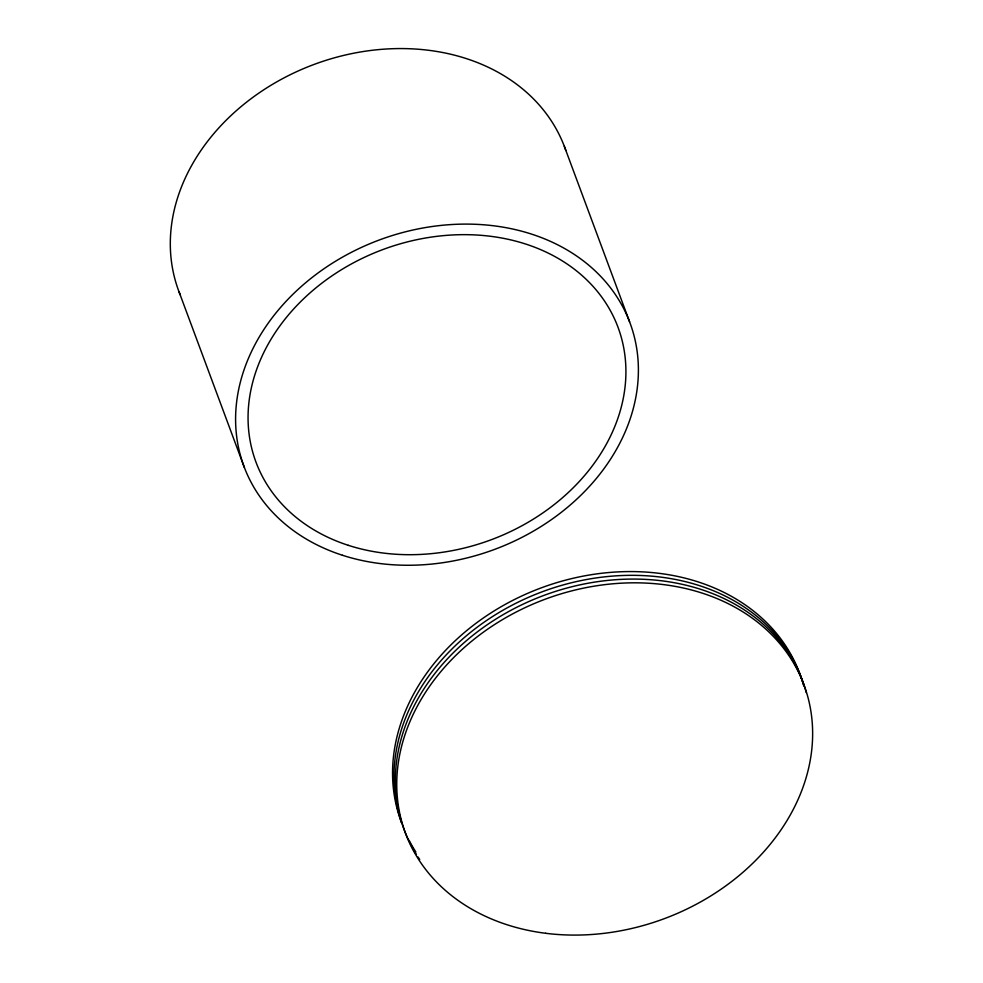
<?xml version="1.0" encoding="UTF-8"?>
<svg xmlns="http://www.w3.org/2000/svg" width="983" height="983" viewBox="0 0 983 983"><rect width="100%" height="100%" fill="white"/><g stroke="black" fill="none" stroke-linecap="round" stroke-linejoin="round"><path stroke-width="1.47" d="M564.316 146.295L629.587 321.822M179.115 292.012L244.386 467.539M180.196 294.765A205.926 165.107 -20.4 0 1 313.675 64.583A205.926 165.107 -20.4 0 1 565.827 150.473M415.846 852.003A212.611 170.477 -20.4 0 1 409.112 840.318M401.506 822.476A212.611 170.477 -20.4 0 1 549.804 589.075A212.611 170.477 -20.4 0 1 804.094 686.06M416.436 854.485A212.611 170.477 -20.4 0 1 534.641 599.052A212.611 170.477 -20.4 0 1 806.293 692.646M419.716 859.474A212.611 170.477 -20.4 0 1 418.045 857.004M401.642 822.918A212.611 170.477 -20.4 0 1 547.519 585.622A212.611 170.477 -20.4 0 1 803.504 685.151M342.44 555.26A205.926 165.107 -20.4 0 0 638.274 364.226A205.926 165.107 -20.4 0 0 330.251 264.55A205.926 165.107 -20.4 0 0 342.44 555.26M348.301 545.319A193.172 154.884 -20.4 0 0 625.802 366.106A193.172 154.884 -20.4 0 0 336.862 272.598A193.172 154.884 -20.4 0 0 348.301 545.319M545.676 933.285A212.611 170.477 -20.4 0 0 806.883 693.568A212.611 170.477 -20.4 0 0 461.506 650.021A212.611 170.477 -20.4 0 0 545.676 933.285"/></g></svg>
